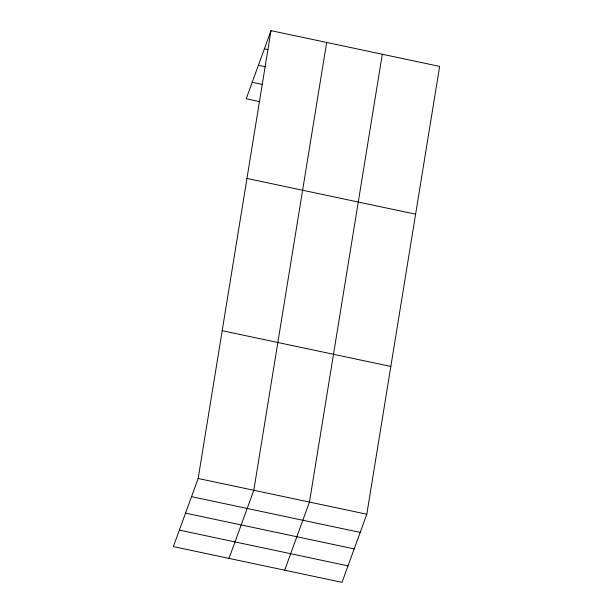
<?xml version="1.0" encoding="UTF-8"?>
<svg xmlns="http://www.w3.org/2000/svg" width="613" height="613" viewBox="0 0 613 613"><rect width="100%" height="100%" fill="white"/><g stroke="black" fill="none" stroke-linecap="round" stroke-linejoin="round"><path stroke-width="0.92" d="M198.152 478.477L270.992 30.65L439.644 66.403L366.796 514.23L342.008 582.35L173.356 546.597L198.152 478.477L366.796 514.23M326.652 42.45L253.805 490.277L229.009 558.397M382.305 54.243L309.458 502.07L284.662 570.197M270.992 30.65L246.204 98.77L259.184 101.52M264.379 48.833L268.088 49.622M258.38 65.315L265.797 66.886M252.196 82.295L262.402 84.456M246.955 178.437L415.606 214.182M222.19 330.698L390.841 366.444M191.532 496.66L360.183 532.413M185.532 513.142L354.184 548.896M179.356 530.122L348 565.868"/></g></svg>
